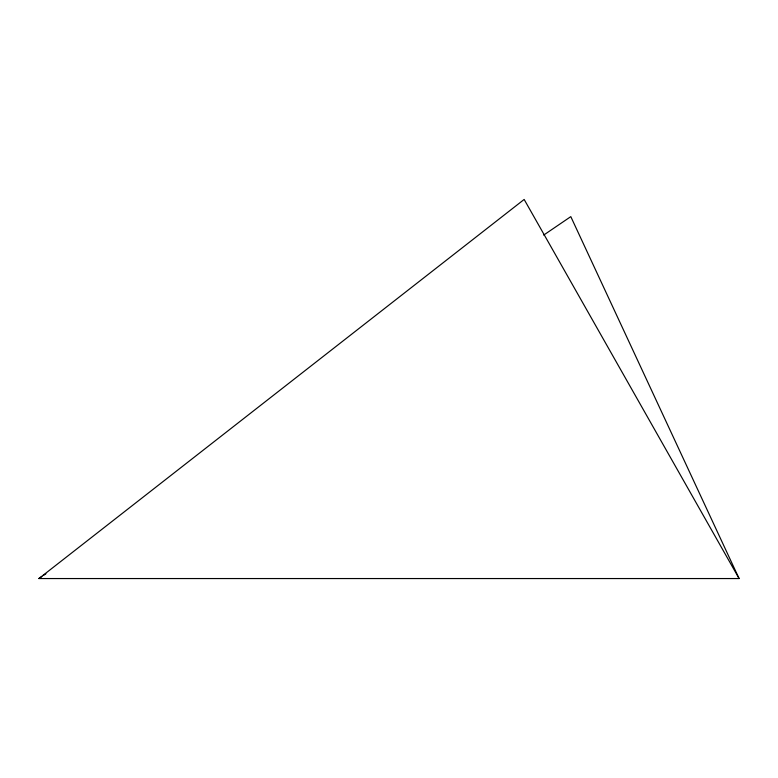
<?xml version="1.0" encoding="UTF-8"?>
<svg xmlns="http://www.w3.org/2000/svg" width="778" height="778" viewBox="0 0 778 778"><rect width="100%" height="100%" fill="white"/><g stroke="black" fill="none" stroke-linecap="round" stroke-linejoin="round"><path stroke-width="1.17" d="M38.9 578.55L524.158 199.45L739.1 578.55L38.9 578.55L41.915 576.508M43.918 575.136L45.921 573.775M543.705 235.073L570.799 216.634L739.1 578.55"/></g></svg>
